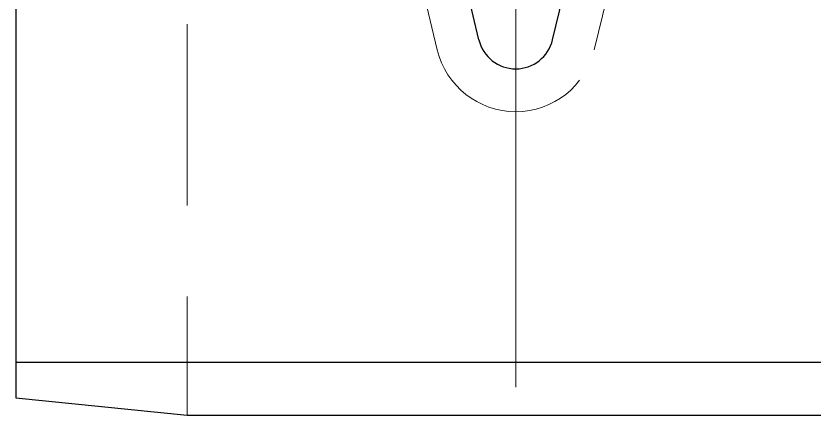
# Model space of a CAD drawing. Header units: millimetres. Extents: x 0 to 1148, y -805 to 0.
# Drawn here: x 330 to 385.9, y -424 to -396.1 of the extents above; entities that cross this region are included whole.
import ezdxf

# ---------------------------------------------------------------- set-up
doc = ezdxf.new("R2010")
doc.units = ezdxf.units.MM
doc.linetypes.add('CENTER', pattern=[50.8, 31.75, -6.35, 6.35, -6.35])
doc.linetypes.add('DASHED', pattern=[19.05, 12.7, -6.35])
doc.layers.get('0').update_dxf_attribs({"linetype": 'CONTINUOUS', "lineweight": 25})

msp = doc.modelspace()

# ---------------------------------------------------------------- linework, layer by layer
at = {"linetype": 'DASHED', "lineweight": 5}
for p, q in [((342, -339.5), (342, -424)), ((359.504, -398.443), (345.462, -340.052)), ((370.496, -398.443), (384.538, -340.052))]:
    msp.add_line(p, q, dxfattribs=at)
at = {"linetype": 'CENTER', "lineweight": 5}
msp.add_line((365, -339.5), (365, -424), dxfattribs=at)
for p, q in [((330, -340.6), (330, -420.3)), ((330, -420.3), (400, -420.3)), ((330, -420.3), (330, -422.8)), ((330, -422.8), (342, -424)), ((342, -424), (388, -424))]:
    msp.add_line(p, q)
at = {"linetype": 'CONTINUOUS'}
for p, q in [((362.419, -397.742), (348.677, -340.6)), ((367.581, -397.742), (381.323, -340.6))]:
    msp.add_line(p, q, dxfattribs=at)
msp.add_arc((365, -397.121), 2.655, 193.5217, 346.4783, dxfattribs=at)
at = {"linetype": 'DASHED', "lineweight": 5}
msp.add_arc((365, -397.121), 5.653, 193.5217, 346.4783, dxfattribs=at)

doc.saveas('drawing.dxf')
